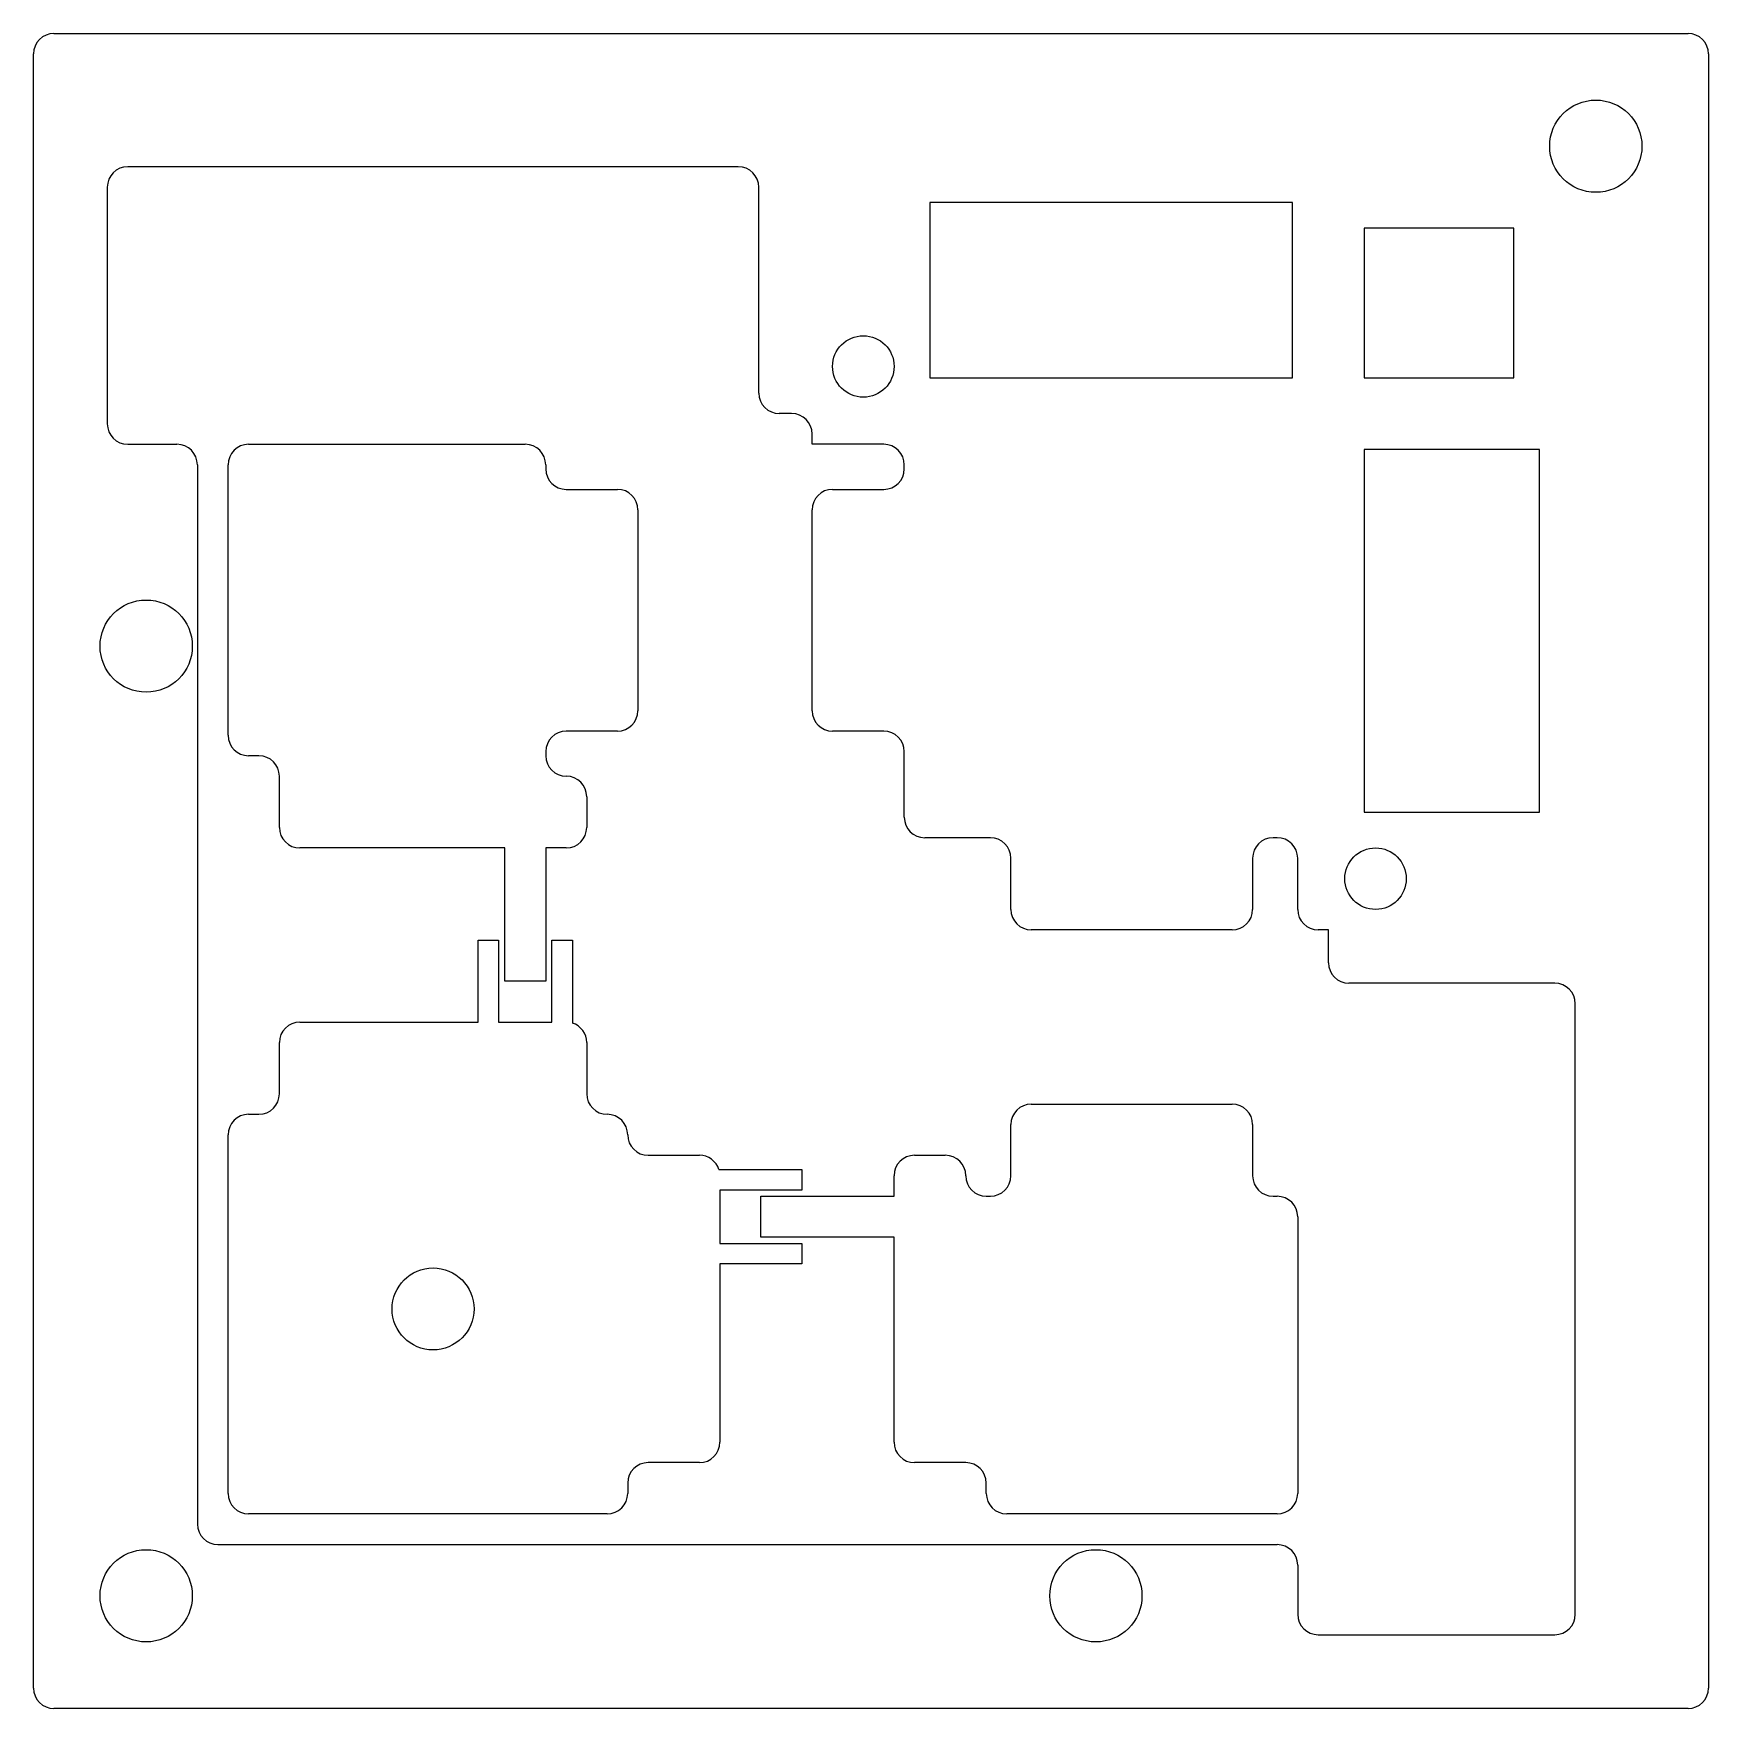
# Model space of a CAD drawing. Header units: millimetres. Extents: x -19.5 to 62.2, y -19.5 to 62.2.
import ezdxf

# ---------------------------------------------------------------- set-up
doc = ezdxf.new("R2010")
doc.units = ezdxf.units.MM

msp = doc.modelspace()

# ---------------------------------------------------------------- linework, layer by layer
for p, q in [((-18.5, 62.25), (61.25, 62.25)), ((-19.5, -18.5), (-19.5, 61.25)), ((62.25, 61.25), (62.25, -18.5)), ((14.9, 55.75), (-14.9, 55.75)), ((-15.9, 54.75), (-15.9, 43.2)), ((15.9, 44.7), (15.9, 54.75)), ((41.95, 54), (24.25, 54)), ((24.25, 54), (24.25, 45.45)), ((41.95, 45.45), (41.95, 54)), ((52.75, 52.75), (45.45, 52.75)), ((45.45, 52.75), (45.45, 45.45)), ((52.75, 45.45), (52.75, 52.75)), ((24.25, 45.45), (41.95, 45.45)), ((45.45, 45.45), (52.75, 45.45)), ((17.5, 43.7), (16.9, 43.7)), ((18.5, 42.2), (18.5, 42.7)), ((-14.9, 42.2), (-12.5, 42.2)), ((-9, 42.2), (4.5, 42.2)), ((22, 42.2), (18.5, 42.2)), ((54, 41.95), (45.45, 41.95)), ((45.45, 41.95), (45.45, 24.25)), ((54, 24.25), (54, 41.95)), ((-11.5, 41.2), (-11.5, -10.5)), ((-10, 28), (-10, 41.2)), ((5.5, 41.2), (5.5, 41)), ((23, 41), (23, 41.2)), ((6.5, 40), (9, 40)), ((19.5, 40), (22, 40)), ((10, 39), (10, 29.2)), ((18.5, 29.2), (18.5, 39)), ((9, 28.2), (6.5, 28.2)), ((22, 28.2), (19.5, 28.2)), ((-8.5, 27), (-9, 27)), ((5.5, 27.2), (5.5, 27)), ((23, 24), (23, 27.2)), ((-7.5, 23.5), (-7.5, 26)), ((7.5, 25), (7.5, 23.5)), ((45.45, 24.25), (54, 24.25)), ((27.2, 23), (24, 23)), ((41.2, 23), (41, 23)), ((3.5, 22.5), (-6.5, 22.5)), ((3.5, 16), (3.5, 22.5)), ((6.5, 22.5), (5.5, 22.5)), ((5.5, 22.5), (5.5, 16)), ((28.2, 19.5), (28.2, 22)), ((40, 22), (40, 19.5)), ((42.2, 19.5), (42.2, 22)), ((2.2, 14), (2.2, 18)), ((2.2, 18), (3.2, 18)), ((3.2, 18), (3.2, 14)), ((5.8, 14), (5.8, 18)), ((5.8, 18), (6.8, 18)), ((6.8, 18), (6.8, 13.954)), ((39, 18.5), (29.2, 18.5)), ((43.7, 18.5), (43.2, 18.5)), ((43.7, 16.9), (43.7, 18.5)), ((5.5, 16), (3.5, 16)), ((54.75, 15.9), (44.7, 15.9)), ((55.75, -14.9), (55.75, 14.9)), ((-6.5, 14), (2.2, 14)), ((3.2, 14), (5.8, 14)), ((-7.5, 10.5), (-7.5, 13)), ((7.5, 13), (7.5, 10.5)), ((29.2, 10), (39, 10)), ((-9, 9.5), (-8.5, 9.5)), ((28.2, 6.5), (28.2, 9)), ((40, 9), (40, 6.5)), ((-10, -9), (-10, 8.5)), ((10.5, 7.5), (13, 7.5)), ((23.5, 7.5), (25, 7.5)), ((13.954, 6.8), (18, 6.8)), ((18, 6.8), (18, 5.8)), ((18, 5.8), (14, 5.8)), ((14, 5.8), (14, 3.2)), ((22.5, 5.5), (22.5, 6.5)), ((16, 3.5), (16, 5.5)), ((16, 5.5), (22.5, 5.5)), ((27, 5.5), (27.2, 5.5)), ((41, 5.5), (41.2, 5.5)), ((42.2, 4.5), (42.2, -9)), ((22.5, 3.5), (16, 3.5)), ((22.5, -6.5), (22.5, 3.5)), ((14, 3.2), (18, 3.2)), ((18, 3.2), (18, 2.2)), ((18, 2.2), (14, 2.2)), ((14, 2.2), (14, -6.5)), ((13, -7.5), (10.5, -7.5)), ((26, -7.5), (23.5, -7.5)), ((9.5, -8.5), (9.5, -9)), ((27, -9), (27, -8.5)), ((8.5, -10), (-9, -10)), ((41.2, -10), (28, -10)), ((-10.5, -11.5), (41.2, -11.5)), ((42.2, -12.5), (42.2, -14.9)), ((43.2, -15.9), (54.75, -15.9)), ((61.25, -19.5), (-18.5, -19.5))]:
    msp.add_line(p, q)
for centre, radius in [((56.75, 56.75), 2.25), ((21, 46), 1.5), ((-14, 32.35), 2.25), ((46, 21), 1.5), ((0, 0), 2), ((-14, -14), 2.25), ((32.35, -14), 2.25)]:
    msp.add_circle(centre, radius)
for centre, start, end in [((-18.5, 61.25), 90, 180), ((61.25, 61.25), 0, 90), ((-14.9, 54.75), 90, 180), ((14.9, 54.75), 0, 90), ((16.9, 44.7), 180, 270), ((17.5, 42.7), 0, 90), ((-14.9, 43.2), 180, 270), ((-12.5, 41.2), 0, 90), ((-9, 41.2), 90, 180), ((4.5, 41.2), 0, 90), ((22, 41.2), 0, 90), ((6.5, 41), 180, 270), ((22, 41), 270, 360), ((9, 39), 0, 90), ((19.5, 39), 90, 180), ((9, 29.2), 270, 360), ((19.5, 29.2), 180, 270), ((-9, 28), 180, 270), ((6.5, 27.2), 90, 180), ((22, 27.2), 0, 90), ((-8.5, 26), 0, 90), ((6.5, 27), 180, 270), ((6.5, 25), 0, 90), ((24, 24), 180, 270), ((-6.5, 23.5), 180, 270), ((6.5, 23.5), 270, 360), ((27.2, 22), 0, 90), ((41, 22), 90, 180), ((41.2, 22), 0, 90), ((29.2, 19.5), 180, 270), ((39, 19.5), 270, 360), ((43.2, 19.5), 180, 270), ((44.7, 16.9), 180, 270), ((54.75, 14.9), 0, 90), ((-6.5, 13), 90, 180), ((6.5, 13), 0, 72.5424), ((-8.5, 10.5), 270, 360), ((8.5, 10.5), 180, 270), ((29.2, 9), 90, 180), ((39, 9), 0, 90), ((-9, 8.5), 90, 180), ((8.5, 8.5), 0, 90), ((10.5, 8.5), 180, 270), ((13, 6.5), 17.4576, 90), ((23.5, 6.5), 90, 180), ((25, 6.5), 0, 90), ((27, 6.5), 180, 270), ((27.2, 6.5), 270, 360), ((41, 6.5), 180, 270), ((41.2, 4.5), 0, 90), ((13, -6.5), 270, 360), ((23.5, -6.5), 180, 270), ((10.5, -8.5), 90, 180), ((26, -8.5), 0, 90), ((-9, -9), 180, 270), ((8.5, -9), 270, 360), ((28, -9), 180, 270), ((41.2, -9), 270, 360), ((-10.5, -10.5), 180, 270), ((41.2, -12.5), 0, 90), ((43.2, -14.9), 180, 270), ((54.75, -14.9), 270, 360), ((-18.5, -18.5), 180, 270), ((61.25, -18.5), 270, 360)]:
    msp.add_arc(centre, 1, start, end)

doc.saveas('drawing.dxf')
